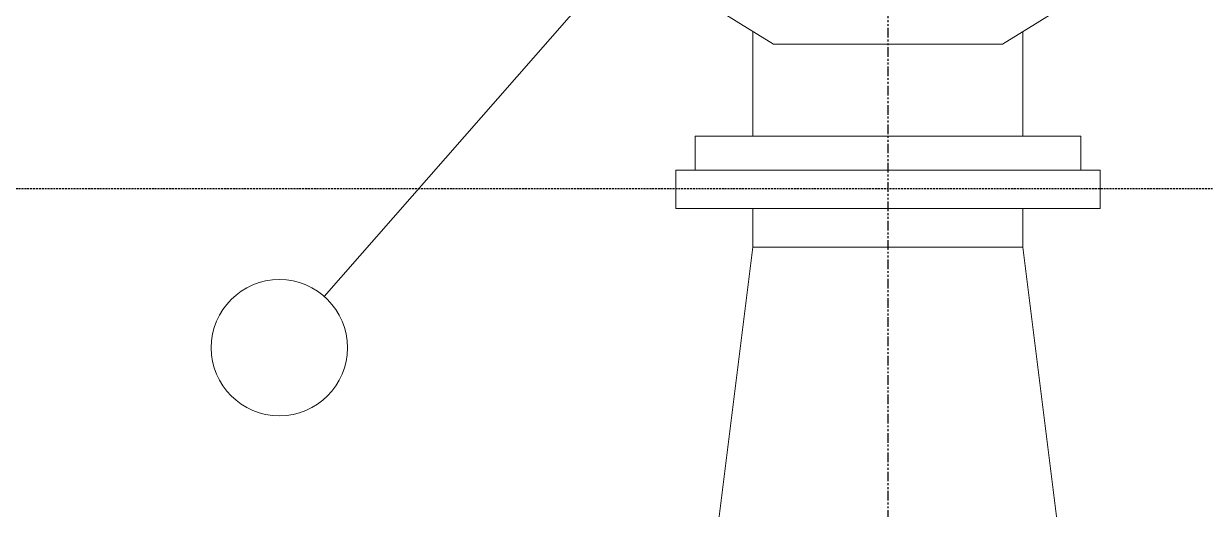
# Model space of a CAD drawing. Header units: inches. Extents: x 0 to 235202, y 0 to 361577.
# Drawn here: x 136812 to 138344, y 307586 to 308216 of the extents above; entities that cross this region are included whole.
import ezdxf

# ---------------------------------------------------------------- set-up
doc = ezdxf.new("R2010")
doc.units = ezdxf.units.IN
doc.header["$MEASUREMENT"] = 0
doc.linetypes.add('HIDDEN', pattern=[0.375, 0.25, -0.125])
doc.linetypes.add('PHANTOM2', pattern=[1.25, 0.625, -0.125, 0.125, -0.125, 0.125, -0.125])
doc.layers.add('DIM', color=251, linetype='Continuous', lineweight=0)

msp = doc.modelspace()

# ---------------------------------------------------------------- linework, layer by layer
at = {"color": 8, "linetype": 'PHANTOM2', "ltscale": 20}
msp.add_line((137932.6, 323510), (137932.6, 300165.4), dxfattribs=at)
at = {"layer": 'DIM', "color": 8, "linetype": 'Continuous'}
for p, q in [((137932.6, 308695.9), (137202.1, 307862)), ((137625, 308287.2), (137784.1, 308189)), ((138240.3, 308287.2), (138081.1, 308189)), ((137757.6, 308205.3), (137757.6, 308069.7)), ((138107.6, 308205.3), (138107.6, 308069.7)), ((137784.1, 308189), (138081.1, 308189)), ((137784.1, 308189), (138081.1, 308189)), ((137757.6, 308069.7), (137682.6, 308069.7)), ((137682.6, 308069.7), (138182.6, 308069.7)), ((137682.6, 308025.8), (137682.6, 308069.7)), ((138182.6, 308069.7), (138182.6, 308025.8)), ((138182.6, 308025.8), (137682.6, 308025.8))]:
    msp.add_line(p, q, dxfattribs=at)
at = {"layer": 'DIM', "color": 8, "linetype": 'Continuous', "ltscale": 10}
for p, q in [((138207.6, 308025.8), (137657.6, 308025.8)), ((137657.6, 308025.8), (137657.6, 307975.8)), ((138207.6, 307975.8), (138207.6, 308025.8)), ((137657.6, 307975.8), (138207.6, 307975.8)), ((137757.6, 307925.8), (137757.6, 307975.8)), ((137757.6, 307975.8), (138107.6, 307975.8)), ((138107.6, 307975.8), (138107.6, 307925.8)), ((137632.6, 306925.8), (137757.6, 307925.8)), ((138107.6, 307925.8), (137757.6, 307925.8)), ((138232.6, 306925.8), (138107.6, 307925.8))]:
    msp.add_line(p, q, dxfattribs=at)
at = {"layer": 'DIM', "color": 8, "linetype": 'HIDDEN', "lineweight": 25, "ltscale": 10}
msp.add_line((135482.2, 308002), (138482.2, 308002), dxfattribs=at)
at = {"layer": 'DIM', "color": 8, "linetype": 'Continuous'}
msp.add_circle((137143.9, 307795.6), 88.3, dxfattribs=at)

doc.saveas('drawing.dxf')
